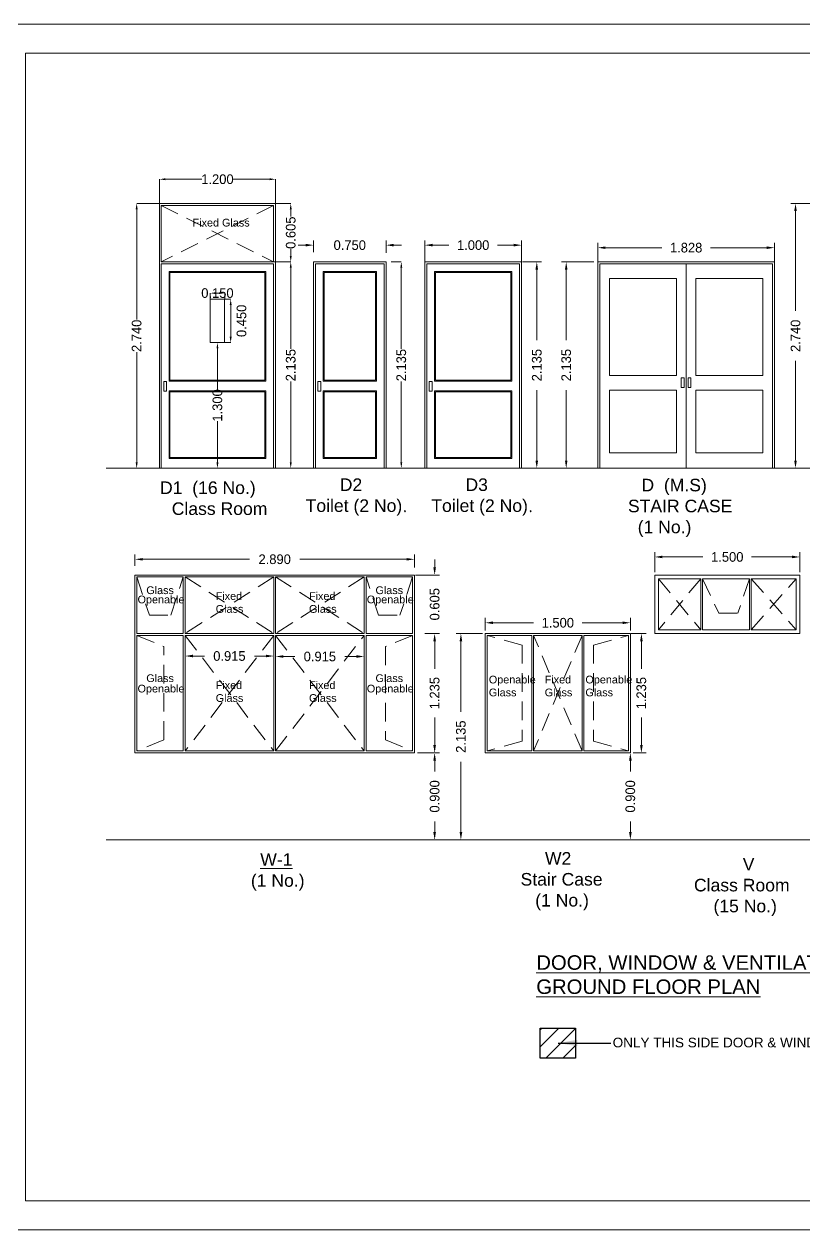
# Model space of a CAD drawing. Header units: millimetres. Extents: x 3614 to 12428, y -844 to 6844.
# Drawn here: x 5327.01 to 5335.07, y -760.22 to -747.74 of the extents above; entities that cross this region are included whole.
import ezdxf

# ---------------------------------------------------------------- set-up
doc = ezdxf.new("R2010")
doc.units = ezdxf.units.MM
doc.header["$LTSCALE"] = 40
doc.header["$MEASUREMENT"] = 0
doc.header["$PDMODE"] = 32
doc.header["$PDSIZE"] = 0.02
doc.linetypes.add('ACAD_ISO02W100', pattern=[15, 12, -3])
doc.linetypes.add('DASHED', pattern=[0.75, 0.5, -0.25])
doc.layers.get('Defpoints').update_dxf_attribs({"linetype": 'CONTINUOUS', "lineweight": 20})
for name, color, linetype, lineweight in [('dim.1', 6, 'CONTINUOUS', 18), ('Door', 54, 'CONTINUOUS', 18), ('FLOOR FINISH', 10, 'CONTINUOUS', 15), ('TEXT', 7, 'CONTINUOUS', 20), ('Text-2', 180, 'CONTINUOUS', 15), ('Ventilator', 6, 'DASHED', 18), ('Wall', 7, 'CONTINUOUS', 30), ('Window', 150, 'CONTINUOUS', 15), ('Window n door', 150, 'CONTINUOUS', 15)]:
    doc.layers.add(name, color=color, linetype=linetype, lineweight=lineweight)
doc.layers.add('Text.', color=7, linetype='CONTINUOUS')
doc.styles.add('L120', font='simplex.shx', dxfattribs={"height": 1})
doc.styles.add('Tabrej', font='GOTHIC.TTF')
doc.dimstyles.new('Tabrej', dxfattribs={"dimtxt": 0.5, "dimasz": 0.45, "dimexe": 0.18, "dimexo": 0.0625, "dimgap": 0.09, "dimtad": 0, "dimdec": 3, "dimzin": 0, "dimdsep": 46, "dimtxsty": 'Tabrej', "dimcen": 0, "dimclrd": 256, "dimclre": 256, "dimclrt": 7, "dimaunit": 1, "dimadec": 3, "dimazin": 0, "dimtfac": 1, "dimtdec": 3, "dimtofl": 0, "dimtmove": 0, "dimatfit": 3, "dimfxl": 0, "dimtolj": 1, "dimtzin": 0, "dimlwd": -1, "dimlwe": -1, "dimarcsym": 0})

# ---------------------------------------------------------------- blocks, each defined once
blk = doc.blocks.new('*D485')
at = {"layer": 'Defpoints', "color": 0, "ltscale": 0.05, "transparency": 16777216}
for p in [(5329.61, -749.346), (5328.41, -749.596), (5329.61, -749.596)]:
    blk.add_point(p, dxfattribs=at)
at = {"layer": 'dim.1', "ltscale": 0.05, "transparency": 16777216}
for p, q in [((5328.41, -749.596), (5328.41, -749.346)), ((5328.47, -749.346), (5328.848, -749.346)), ((5329.55, -749.346), (5329.171, -749.346)), ((5329.61, -749.596), (5329.61, -749.346))]:
    blk.add_line(p, q, dxfattribs=at)
for points in [[(5328.47, -749.336), (5328.47, -749.356), (5328.41, -749.346)], [(5329.55, -749.336), (5329.55, -749.356), (5329.61, -749.346)]]:
    blk.add_solid(points, dxfattribs=at)
at = {"layer": 'dim.1', "color": 7, "ltscale": 0.05, "transparency": 16777216, "insert": (5329.01, -749.346), "char_height": 0.1, "attachment_point": 5, "style": 'Tabrej'}
blk.add_mtext('\\A1;1.200', dxfattribs=at)
blk = doc.blocks.new('*D486')
at = {"layer": 'Defpoints', "color": 0, "ltscale": 0.05, "transparency": 16777216}
for p in [(5329.61, -749.596), (5329.59, -750.201), (5329.768, -750.201)]:
    blk.add_point(p, dxfattribs=at)
at = {"layer": 'dim.1', "ltscale": 0.05, "transparency": 16777216}
for p, q in [((5329.61, -749.596), (5329.768, -749.596)), ((5329.768, -749.656), (5329.768, -749.73)), ((5329.768, -750.141), (5329.768, -750.067)), ((5329.59, -750.201), (5329.768, -750.201))]:
    blk.add_line(p, q, dxfattribs=at)
for points in [[(5329.758, -749.656), (5329.778, -749.656), (5329.768, -749.596)], [(5329.758, -750.141), (5329.778, -750.141), (5329.768, -750.201)]]:
    blk.add_solid(points, dxfattribs=at)
at = {"layer": 'dim.1', "color": 7, "ltscale": 0.05, "transparency": 16777216, "insert": (5329.768, -749.899), "char_height": 0.1, "attachment_point": 5, "rotation": 90, "style": 'Tabrej'}
blk.add_mtext('\\A1;0.605', dxfattribs=at)
blk = doc.blocks.new('*D487')
at = {"layer": 'Defpoints', "color": 0, "ltscale": 0.05, "transparency": 16777216}
for p in [(5329.59, -750.201), (5329.768, -750.201), (5329.61, -752.336)]:
    blk.add_point(p, dxfattribs=at)
at = {"layer": 'dim.1', "ltscale": 0.05, "transparency": 16777216}
for p, q in [((5329.59, -750.201), (5329.768, -750.201)), ((5329.768, -750.261), (5329.768, -751.1)), ((5329.768, -752.276), (5329.768, -751.437)), ((5329.61, -752.336), (5329.768, -752.336))]:
    blk.add_line(p, q, dxfattribs=at)
for points in [[(5329.758, -750.261), (5329.778, -750.261), (5329.768, -750.201)], [(5329.758, -752.276), (5329.778, -752.276), (5329.768, -752.336)]]:
    blk.add_solid(points, dxfattribs=at)
at = {"layer": 'dim.1', "color": 7, "ltscale": 0.05, "transparency": 16777216, "insert": (5329.768, -751.269), "char_height": 0.1, "attachment_point": 5, "rotation": 90, "style": 'Tabrej'}
blk.add_mtext('\\A1;2.135', dxfattribs=at)
blk = doc.blocks.new('*D488')
at = {"layer": 'Defpoints', "color": 0, "ltscale": 0.05, "transparency": 16777216}
for p in [(5328.41, -749.596), (5328.175, -752.336), (5328.41, -752.336)]:
    blk.add_point(p, dxfattribs=at)
at = {"layer": 'dim.1', "ltscale": 0.05, "transparency": 16777216}
for p, q in [((5328.41, -749.596), (5328.175, -749.596)), ((5328.175, -749.656), (5328.175, -750.797)), ((5328.175, -752.276), (5328.175, -751.136)), ((5328.41, -752.336), (5328.175, -752.336))]:
    blk.add_line(p, q, dxfattribs=at)
for points in [[(5328.165, -749.656), (5328.185, -749.656), (5328.175, -749.596)], [(5328.165, -752.276), (5328.185, -752.276), (5328.175, -752.336)]]:
    blk.add_solid(points, dxfattribs=at)
at = {"layer": 'dim.1', "color": 7, "ltscale": 0.05, "transparency": 16777216, "insert": (5328.175, -750.966), "char_height": 0.1, "attachment_point": 5, "rotation": 90, "style": 'Tabrej'}
blk.add_mtext('\\A1;2.740', dxfattribs=at)
blk = doc.blocks.new('*D489')
at = {"layer": 'Defpoints', "color": 0, "ltscale": 0.05, "transparency": 16777216}
for p in [(5328.935, -750.586), (5329.085, -750.524), (5329.085, -750.586)]:
    blk.add_point(p, dxfattribs=at)
at = {"layer": 'dim.1', "ltscale": 0.05, "transparency": 16777216}
for p, q in [((5328.935, -750.586), (5328.935, -750.524)), ((5328.995, -750.524), (5329.025, -750.524)), ((5329.085, -750.586), (5329.085, -750.524))]:
    blk.add_line(p, q, dxfattribs=at)
for points in [[(5328.995, -750.514), (5328.995, -750.534), (5328.935, -750.524)], [(5329.025, -750.514), (5329.025, -750.534), (5329.085, -750.524)]]:
    blk.add_solid(points, dxfattribs=at)
at = {"layer": 'dim.1', "color": 7, "ltscale": 0.05, "transparency": 16777216, "insert": (5329.01, -750.524), "char_height": 0.1, "attachment_point": 5, "style": 'Tabrej'}
blk.add_mtext('\\A1;0.150', dxfattribs=at)
blk = doc.blocks.new('*D490')
at = {"layer": 'Defpoints', "color": 0, "ltscale": 0.05, "transparency": 16777216}
for p in [(5329.085, -750.586), (5329.085, -751.036), (5329.147, -751.036)]:
    blk.add_point(p, dxfattribs=at)
at = {"layer": 'dim.1', "ltscale": 0.05, "transparency": 16777216}
for p, q in [((5329.085, -750.586), (5329.147, -750.586)), ((5329.147, -750.646), (5329.147, -750.976)), ((5329.085, -751.036), (5329.147, -751.036))]:
    blk.add_line(p, q, dxfattribs=at)
for points in [[(5329.137, -750.646), (5329.157, -750.646), (5329.147, -750.586)], [(5329.137, -750.976), (5329.157, -750.976), (5329.147, -751.036)]]:
    blk.add_solid(points, dxfattribs=at)
at = {"layer": 'dim.1', "color": 7, "ltscale": 0.05, "transparency": 16777216, "insert": (5329.259, -750.811), "char_height": 0.1, "attachment_point": 5, "rotation": 90, "style": 'Tabrej'}
blk.add_mtext('\\A1;0.450', dxfattribs=at)
blk = doc.blocks.new('*D491')
at = {"layer": 'Defpoints', "color": 0, "ltscale": 0.05, "transparency": 16777216}
for p in [(5329.01, -751.036), (5329.01, -751.036), (5329.01, -752.336)]:
    blk.add_point(p, dxfattribs=at)
at = {"layer": 'dim.1', "ltscale": 0.05, "transparency": 16777216}
for p, q in [((5329.01, -751.096), (5329.01, -751.525)), ((5329.01, -752.276), (5329.01, -751.848))]:
    blk.add_line(p, q, dxfattribs=at)
for points in [[(5329, -751.096), (5329.02, -751.096), (5329.01, -751.036)], [(5329, -752.276), (5329.02, -752.276), (5329.01, -752.336)]]:
    blk.add_solid(points, dxfattribs=at)
at = {"layer": 'dim.1', "color": 7, "ltscale": 0.05, "transparency": 16777216, "insert": (5329.01, -751.686), "char_height": 0.1, "attachment_point": 5, "rotation": 90, "style": 'Tabrej'}
blk.add_mtext('\\A1;1.300', dxfattribs=at)
blk = doc.blocks.new('*D492')
at = {"layer": 'Defpoints', "color": 0, "ltscale": 0.05, "transparency": 16777216}
for p in [(5330.805, -750.201), (5330.911, -750.201), (5330.832, -752.336)]:
    blk.add_point(p, dxfattribs=at)
at = {"layer": 'dim.1', "ltscale": 0.05, "transparency": 16777216}
for p, q in [((5330.805, -750.201), (5330.911, -750.201)), ((5330.911, -750.261), (5330.911, -751.1)), ((5330.911, -752.276), (5330.911, -751.437)), ((5330.832, -752.336), (5330.911, -752.336))]:
    blk.add_line(p, q, dxfattribs=at)
for points in [[(5330.901, -750.261), (5330.921, -750.261), (5330.911, -750.201)], [(5330.901, -752.276), (5330.921, -752.276), (5330.911, -752.336)]]:
    blk.add_solid(points, dxfattribs=at)
at = {"layer": 'dim.1', "color": 7, "ltscale": 0.05, "transparency": 16777216, "insert": (5330.911, -751.269), "char_height": 0.1, "attachment_point": 5, "rotation": 90, "style": 'Tabrej'}
blk.add_mtext('\\A1;2.135', dxfattribs=at)
blk = doc.blocks.new('*D493')
at = {"layer": 'Defpoints', "color": 0, "ltscale": 0.05, "transparency": 16777216}
for p in [(5332.154, -750.028), (5331.154, -750.278), (5332.154, -750.278)]:
    blk.add_point(p, dxfattribs=at)
at = {"layer": 'dim.1', "ltscale": 0.05, "transparency": 16777216}
for p, q in [((5331.154, -750.248), (5331.154, -749.978)), ((5332.154, -750.248), (5332.154, -749.978)), ((5331.234, -750.028), (5331.402, -750.028)), ((5332.074, -750.028), (5331.905, -750.028))]:
    blk.add_line(p, q, dxfattribs=at)
for points in [[(5331.234, -750.014), (5331.234, -750.041), (5331.154, -750.028)], [(5332.074, -750.014), (5332.074, -750.041), (5332.154, -750.028)]]:
    blk.add_solid(points, dxfattribs=at)
at = {"layer": 'dim.1', "color": 7, "ltscale": 0.05, "transparency": 16777216, "insert": (5331.654, -750.028), "char_height": 0.1, "attachment_point": 5, "style": 'Tabrej'}
blk.add_mtext('\\A1;1.000', dxfattribs=at)
blk = doc.blocks.new('*D494')
at = {"layer": 'Defpoints', "color": 0, "ltscale": 0.05, "transparency": 16777216}
for p in [(5332.134, -750.201), (5332.312, -750.201), (5332.154, -752.336)]:
    blk.add_point(p, dxfattribs=at)
at = {"layer": 'dim.1', "ltscale": 0.05, "transparency": 16777216}
for p, q in [((5332.164, -750.201), (5332.362, -750.201)), ((5332.312, -750.281), (5332.312, -751.01)), ((5332.312, -752.256), (5332.312, -751.527)), ((5332.184, -752.336), (5332.362, -752.336))]:
    blk.add_line(p, q, dxfattribs=at)
for points in [[(5332.298, -750.281), (5332.325, -750.281), (5332.312, -750.201)], [(5332.298, -752.256), (5332.325, -752.256), (5332.312, -752.336)]]:
    blk.add_solid(points, dxfattribs=at)
at = {"layer": 'dim.1', "color": 7, "ltscale": 0.05, "transparency": 16777216, "insert": (5332.312, -751.269), "char_height": 0.1, "attachment_point": 5, "rotation": 90, "style": 'Tabrej'}
blk.add_mtext('\\A1;2.135', dxfattribs=at)
blk = doc.blocks.new('*D495')
at = {"layer": 'Defpoints', "color": 0, "ltscale": 0.05, "transparency": 16777216}
for p in [(5332.942, -750.054), (5332.942, -750.236), (5334.77, -750.236)]:
    blk.add_point(p, dxfattribs=at)
at = {"layer": 'dim.1', "ltscale": 0.05, "transparency": 16777216}
for p, q in [((5332.942, -750.206), (5332.942, -750.004)), ((5334.77, -750.206), (5334.77, -750.004)), ((5333.022, -750.054), (5333.605, -750.054)), ((5334.69, -750.054), (5334.107, -750.054))]:
    blk.add_line(p, q, dxfattribs=at)
for points in [[(5333.022, -750.041), (5333.022, -750.067), (5332.942, -750.054)], [(5334.69, -750.041), (5334.69, -750.067), (5334.77, -750.054)]]:
    blk.add_solid(points, dxfattribs=at)
at = {"layer": 'dim.1', "color": 7, "ltscale": 0.05, "transparency": 16777216, "insert": (5333.856, -750.054), "char_height": 0.1, "attachment_point": 5, "style": 'Tabrej'}
blk.add_mtext('\\A1;1.828', dxfattribs=at)
blk = doc.blocks.new('*D496')
at = {"layer": 'Defpoints', "color": 0, "ltscale": 0.05, "transparency": 16777216}
for p in [(5332.616, -750.201), (5332.932, -750.201), (5332.932, -752.336)]:
    blk.add_point(p, dxfattribs=at)
at = {"layer": 'dim.1', "ltscale": 0.05, "transparency": 16777216}
for p, q in [((5332.902, -750.201), (5332.566, -750.201)), ((5332.616, -750.281), (5332.616, -751.01)), ((5332.616, -752.256), (5332.616, -751.527)), ((5332.902, -752.336), (5332.566, -752.336))]:
    blk.add_line(p, q, dxfattribs=at)
for points in [[(5332.603, -750.281), (5332.629, -750.281), (5332.616, -750.201)], [(5332.603, -752.256), (5332.629, -752.256), (5332.616, -752.336)]]:
    blk.add_solid(points, dxfattribs=at)
at = {"layer": 'dim.1', "color": 7, "ltscale": 0.05, "transparency": 16777216, "insert": (5332.616, -751.269), "char_height": 0.1, "attachment_point": 5, "rotation": 90, "style": 'Tabrej'}
blk.add_mtext('\\A1;2.135', dxfattribs=at)
blk = doc.blocks.new('*D499')
at = {"layer": 'Defpoints', "color": 0, "ltscale": 0.05, "transparency": 16777216}
for p in [(5335.306, -749.596), (5334.987, -752.336), (5335.428, -752.336)]:
    blk.add_point(p, dxfattribs=at)
at = {"layer": 'dim.1', "ltscale": 0.05, "transparency": 16777216}
for p, q in [((5335.276, -749.596), (5334.937, -749.596)), ((5334.987, -749.676), (5334.987, -750.707)), ((5334.987, -752.256), (5334.987, -751.226)), ((5335.398, -752.336), (5334.937, -752.336))]:
    blk.add_line(p, q, dxfattribs=at)
for points in [[(5334.973, -749.676), (5335, -749.676), (5334.987, -749.596)], [(5334.973, -752.256), (5335, -752.256), (5334.987, -752.336)]]:
    blk.add_solid(points, dxfattribs=at)
at = {"layer": 'dim.1', "color": 7, "ltscale": 0.05, "transparency": 16777216, "insert": (5334.987, -750.966), "char_height": 0.1, "attachment_point": 5, "rotation": 90, "style": 'Tabrej'}
blk.add_mtext('\\A1;2.740', dxfattribs=at)
blk = doc.blocks.new('*D517')
at = {"layer": 'Defpoints', "color": 0, "ltscale": 0.05, "transparency": 16777216}
for p in [(5330.003, -750.028), (5330.003, -750.13), (5330.753, -750.137)]:
    blk.add_point(p, dxfattribs=at)
at = {"layer": 'dim.1', "ltscale": 0.05, "transparency": 16777216}
for p, q in [((5330.003, -750.1), (5330.003, -749.978)), ((5330.753, -750.107), (5330.753, -749.978)), ((5329.923, -750.028), (5329.843, -750.028)), ((5330.833, -750.028), (5330.913, -750.028))]:
    blk.add_line(p, q, dxfattribs=at)
for points in [[(5329.923, -750.014), (5329.923, -750.041), (5330.003, -750.028)], [(5330.833, -750.014), (5330.833, -750.041), (5330.753, -750.028)]]:
    blk.add_solid(points, dxfattribs=at)
at = {"layer": 'dim.1', "color": 7, "ltscale": 0.05, "transparency": 16777216, "insert": (5330.378, -750.028), "char_height": 0.1, "attachment_point": 5, "style": 'Tabrej'}
blk.add_mtext('\\A1;0.750', dxfattribs=at)
blk = doc.blocks.new('*D518')
at = {"layer": 'Defpoints', "color": 0, "ltscale": 0.05, "transparency": 16777216}
for p in [(5333.279, -755.281), (5333.279, -756.181), (5333.279, -756.181)]:
    blk.add_point(p, dxfattribs=at)
at = {"layer": 'dim.1', "ltscale": 0.05, "transparency": 16777216}
for p, q in [((5333.249, -755.281), (5333.229, -755.281)), ((5333.279, -755.361), (5333.279, -755.472)), ((5333.279, -756.101), (5333.279, -755.99)), ((5333.249, -756.181), (5333.229, -756.181))]:
    blk.add_line(p, q, dxfattribs=at)
for points in [[(5333.266, -755.361), (5333.293, -755.361), (5333.279, -755.281)], [(5333.266, -756.101), (5333.293, -756.101), (5333.279, -756.181)]]:
    blk.add_solid(points, dxfattribs=at)
at = {"layer": 'dim.1', "color": 7, "ltscale": 0.05, "transparency": 16777216, "insert": (5333.279, -755.731), "char_height": 0.1, "attachment_point": 5, "rotation": 90, "style": 'Tabrej'}
blk.add_mtext('\\A1;0.900', dxfattribs=at)
blk = doc.blocks.new('*D519')
at = {"layer": 'Defpoints', "color": 0, "ltscale": 0.05, "transparency": 16777216}
for p in [(5333.259, -754.046), (5333.393, -754.046), (5333.279, -755.281)]:
    blk.add_point(p, dxfattribs=at)
at = {"layer": 'dim.1', "ltscale": 0.05, "transparency": 16777216}
for p, q in [((5333.289, -754.046), (5333.443, -754.046)), ((5333.393, -754.126), (5333.393, -754.413)), ((5333.393, -755.201), (5333.393, -754.914)), ((5333.309, -755.281), (5333.443, -755.281))]:
    blk.add_line(p, q, dxfattribs=at)
for points in [[(5333.38, -754.126), (5333.407, -754.126), (5333.393, -754.046)], [(5333.38, -755.201), (5333.407, -755.201), (5333.393, -755.281)]]:
    blk.add_solid(points, dxfattribs=at)
at = {"layer": 'dim.1', "color": 7, "ltscale": 0.05, "transparency": 16777216, "insert": (5333.393, -754.663), "char_height": 0.1, "attachment_point": 5, "rotation": 90, "style": 'Tabrej'}
blk.add_mtext('\\A1;1.235', dxfattribs=at)
blk = doc.blocks.new('*D520')
at = {"layer": 'Defpoints', "color": 0, "ltscale": 0.05, "transparency": 16777216}
for p in [(5331.779, -754.046), (5331.527, -756.181), (5331.779, -756.181)]:
    blk.add_point(p, dxfattribs=at)
at = {"layer": 'dim.1', "ltscale": 0.05, "transparency": 16777216}
for p, q in [((5331.749, -754.046), (5331.477, -754.046)), ((5331.527, -754.126), (5331.527, -754.855)), ((5331.527, -756.101), (5331.527, -755.372)), ((5331.749, -756.181), (5331.477, -756.181))]:
    blk.add_line(p, q, dxfattribs=at)
for points in [[(5331.514, -754.126), (5331.541, -754.126), (5331.527, -754.046)], [(5331.514, -756.101), (5331.541, -756.101), (5331.527, -756.181)]]:
    blk.add_solid(points, dxfattribs=at)
at = {"layer": 'dim.1', "color": 7, "ltscale": 0.05, "transparency": 16777216, "insert": (5331.527, -755.113), "char_height": 0.1, "attachment_point": 5, "rotation": 90, "style": 'Tabrej'}
blk.add_mtext('\\A1;2.135', dxfattribs=at)
blk = doc.blocks.new('*D521')
at = {"layer": 'Defpoints', "color": 0, "ltscale": 0.05, "transparency": 16777216}
for p in [(5333.279, -753.935), (5331.779, -754.046), (5333.279, -754.046)]:
    blk.add_point(p, dxfattribs=at)
at = {"layer": 'dim.1', "ltscale": 0.05, "transparency": 16777216}
for p, q in [((5331.779, -754.016), (5331.779, -753.885)), ((5331.859, -753.935), (5332.278, -753.935)), ((5333.199, -753.935), (5332.781, -753.935)), ((5333.279, -754.016), (5333.279, -753.885))]:
    blk.add_line(p, q, dxfattribs=at)
for points in [[(5331.859, -753.921), (5331.859, -753.948), (5331.779, -753.935)], [(5333.199, -753.921), (5333.199, -753.948), (5333.279, -753.935)]]:
    blk.add_solid(points, dxfattribs=at)
at = {"layer": 'dim.1', "color": 7, "ltscale": 0.05, "transparency": 16777216, "insert": (5332.529, -753.935), "char_height": 0.1, "attachment_point": 5, "style": 'Tabrej'}
blk.add_mtext('\\A1;1.500', dxfattribs=at)
blk = doc.blocks.new('*D523')
at = {"layer": 'Defpoints', "color": 0, "ltscale": 0.05, "transparency": 16777216}
for p in [(5335.031, -753.254), (5333.531, -753.441), (5335.031, -753.441)]:
    blk.add_point(p, dxfattribs=at)
at = {"layer": 'dim.1', "ltscale": 0.05, "transparency": 16777216}
for p, q in [((5333.531, -753.411), (5333.531, -753.204)), ((5333.611, -753.254), (5334.03, -753.254)), ((5334.951, -753.254), (5334.533, -753.254)), ((5335.031, -753.411), (5335.031, -753.204))]:
    blk.add_line(p, q, dxfattribs=at)
for points in [[(5333.611, -753.24), (5333.611, -753.267), (5333.531, -753.254)], [(5334.951, -753.24), (5334.951, -753.267), (5335.031, -753.254)]]:
    blk.add_solid(points, dxfattribs=at)
at = {"layer": 'dim.1', "color": 7, "ltscale": 0.05, "transparency": 16777216, "insert": (5334.281, -753.254), "char_height": 0.1, "attachment_point": 5, "style": 'Tabrej'}
blk.add_mtext('\\A1;1.500', dxfattribs=at)
blk = doc.blocks.new('*D524')
at = {"layer": 'Defpoints', "color": 0, "ltscale": 0.05, "transparency": 16777216}
for p in [(5335.124, -754.046), (5335.001, -756.181), (5335.297, -756.181)]:
    blk.add_point(p, dxfattribs=at)
at = {"layer": 'dim.1', "ltscale": 0.05, "transparency": 16777216}
for p, q in [((5335.154, -754.046), (5335.347, -754.046)), ((5335.297, -754.126), (5335.297, -754.855)), ((5335.297, -756.101), (5335.297, -755.372)), ((5335.031, -756.181), (5335.347, -756.181))]:
    blk.add_line(p, q, dxfattribs=at)
for points in [[(5335.284, -754.126), (5335.31, -754.126), (5335.297, -754.046)], [(5335.284, -756.101), (5335.31, -756.101), (5335.297, -756.181)]]:
    blk.add_solid(points, dxfattribs=at)
at = {"layer": 'dim.1', "color": 7, "ltscale": 0.05, "transparency": 16777216, "insert": (5335.297, -755.113), "char_height": 0.1, "attachment_point": 5, "rotation": 90, "style": 'Tabrej'}
blk.add_mtext('\\A1;2.135', dxfattribs=at)
blk = doc.blocks.new('*D536')
at = {"layer": 'Defpoints', "color": 0, "ltscale": 0.05, "transparency": 16777216}
for p in [(5331.047, -755.281), (5331.047, -756.181), (5331.256, -756.181)]:
    blk.add_point(p, dxfattribs=at)
at = {"layer": 'dim.1', "ltscale": 0.05, "transparency": 16777216}
for p, q in [((5331.077, -755.281), (5331.306, -755.281)), ((5331.256, -755.361), (5331.256, -755.472)), ((5331.256, -756.101), (5331.256, -755.99)), ((5331.077, -756.181), (5331.306, -756.181))]:
    blk.add_line(p, q, dxfattribs=at)
for points in [[(5331.242, -755.361), (5331.269, -755.361), (5331.256, -755.281)], [(5331.242, -756.101), (5331.269, -756.101), (5331.256, -756.181)]]:
    blk.add_solid(points, dxfattribs=at)
at = {"layer": 'dim.1', "color": 7, "ltscale": 0.05, "transparency": 16777216, "insert": (5331.256, -755.731), "char_height": 0.1, "attachment_point": 5, "rotation": 90, "style": 'Tabrej'}
blk.add_mtext('\\A1;0.900', dxfattribs=at)
blk = doc.blocks.new('*D537')
at = {"layer": 'Defpoints', "color": 0, "ltscale": 0.05, "transparency": 16777216}
for p in [(5328.677, -754.066), (5329.592, -754.066), (5328.677, -754.279)]:
    blk.add_point(p, dxfattribs=at)
at = {"layer": 'dim.1', "ltscale": 0.05, "transparency": 16777216}
for p, q in [((5328.677, -754.096), (5328.677, -754.329)), ((5329.592, -754.096), (5329.592, -754.329)), ((5328.757, -754.279), (5328.876, -754.279)), ((5329.512, -754.279), (5329.393, -754.279))]:
    blk.add_line(p, q, dxfattribs=at)
for points in [[(5328.757, -754.265), (5328.757, -754.292), (5328.677, -754.279)], [(5329.512, -754.265), (5329.512, -754.292), (5329.592, -754.279)]]:
    blk.add_solid(points, dxfattribs=at)
at = {"layer": 'dim.1', "color": 7, "ltscale": 0.05, "transparency": 16777216, "insert": (5329.134, -754.279), "char_height": 0.1, "attachment_point": 5, "style": 'Tabrej'}
blk.add_mtext('\\A1;0.915', dxfattribs=at)
blk = doc.blocks.new('*D538')
at = {"layer": 'Defpoints', "color": 0, "ltscale": 0.05, "transparency": 16777216}
for p in [(5329.612, -754.066), (5330.527, -754.066), (5329.612, -754.284)]:
    blk.add_point(p, dxfattribs=at)
at = {"layer": 'dim.1', "ltscale": 0.05, "transparency": 16777216}
for p, q in [((5329.612, -754.096), (5329.612, -754.334)), ((5330.527, -754.096), (5330.527, -754.334)), ((5329.692, -754.284), (5329.811, -754.284)), ((5330.447, -754.284), (5330.328, -754.284))]:
    blk.add_line(p, q, dxfattribs=at)
for points in [[(5329.692, -754.27), (5329.692, -754.297), (5329.612, -754.284)], [(5330.447, -754.27), (5330.447, -754.297), (5330.527, -754.284)]]:
    blk.add_solid(points, dxfattribs=at)
at = {"layer": 'dim.1', "color": 7, "ltscale": 0.05, "transparency": 16777216, "insert": (5330.069, -754.284), "char_height": 0.1, "attachment_point": 5, "style": 'Tabrej'}
blk.add_mtext('\\A1;0.915', dxfattribs=at)
blk = doc.blocks.new('*D539')
at = {"layer": 'Defpoints', "color": 0, "ltscale": 0.05, "transparency": 16777216}
for p in [(5328.157, -753.375), (5331.047, -753.278), (5331.047, -753.393)]:
    blk.add_point(p, dxfattribs=at)
at = {"layer": 'dim.1', "ltscale": 0.05, "transparency": 16777216}
for p, q in [((5328.157, -753.345), (5328.157, -753.228)), ((5331.047, -753.363), (5331.047, -753.228)), ((5328.237, -753.278), (5329.342, -753.278)), ((5330.967, -753.278), (5329.861, -753.278))]:
    blk.add_line(p, q, dxfattribs=at)
for points in [[(5328.237, -753.265), (5328.237, -753.291), (5328.157, -753.278)], [(5330.967, -753.265), (5330.967, -753.291), (5331.047, -753.278)]]:
    blk.add_solid(points, dxfattribs=at)
at = {"layer": 'dim.1', "color": 7, "ltscale": 0.05, "transparency": 16777216, "insert": (5329.602, -753.278), "char_height": 0.1, "attachment_point": 5, "style": 'Tabrej'}
blk.add_mtext('\\A1;2.890 ', dxfattribs=at)
blk = doc.blocks.new('*D540')
at = {"layer": 'Defpoints', "color": 0, "ltscale": 0.05, "transparency": 16777216}
for p in [(5331.125, -754.046), (5331.256, -754.046), (5331.047, -755.281)]:
    blk.add_point(p, dxfattribs=at)
at = {"layer": 'dim.1', "ltscale": 0.05, "transparency": 16777216}
for p, q in [((5331.155, -754.046), (5331.306, -754.046)), ((5331.256, -754.126), (5331.256, -754.413)), ((5331.256, -755.201), (5331.256, -754.914)), ((5331.077, -755.281), (5331.306, -755.281))]:
    blk.add_line(p, q, dxfattribs=at)
for points in [[(5331.242, -754.126), (5331.269, -754.126), (5331.256, -754.046)], [(5331.242, -755.201), (5331.269, -755.201), (5331.256, -755.281)]]:
    blk.add_solid(points, dxfattribs=at)
at = {"layer": 'dim.1', "color": 7, "ltscale": 0.05, "transparency": 16777216, "insert": (5331.256, -754.663), "char_height": 0.1, "attachment_point": 5, "rotation": 90, "style": 'Tabrej'}
blk.add_mtext('\\A1;1.235', dxfattribs=at)
blk = doc.blocks.new('*D541')
at = {"layer": 'Defpoints', "color": 0, "ltscale": 0.05, "transparency": 16777216}
for p in [(5331.027, -753.441), (5331.256, -753.441), (5331.125, -754.046)]:
    blk.add_point(p, dxfattribs=at)
at = {"layer": 'dim.1', "ltscale": 0.05, "transparency": 16777216}
for p, q in [((5331.256, -753.361), (5331.256, -753.281)), ((5331.057, -753.441), (5331.306, -753.441)), ((5331.155, -754.046), (5331.306, -754.046)), ((5331.256, -754.126), (5331.256, -754.206))]:
    blk.add_line(p, q, dxfattribs=at)
for points in [[(5331.242, -753.361), (5331.269, -753.361), (5331.256, -753.441)], [(5331.242, -754.126), (5331.269, -754.126), (5331.256, -754.046)]]:
    blk.add_solid(points, dxfattribs=at)
at = {"layer": 'dim.1', "color": 7, "ltscale": 0.05, "transparency": 16777216, "insert": (5331.256, -753.743), "char_height": 0.1, "attachment_point": 5, "rotation": 90, "style": 'Tabrej'}
blk.add_mtext('\\A1;0.605', dxfattribs=at)

msp = doc.modelspace()

# ---------------------------------------------------------------- hatches: boundary and pattern name
at = {"layer": 'Wall', "ltscale": 0.05}
h = msp.add_hatch(dxfattribs=at)
h.set_pattern_fill('ANSI31', color=256, style=0)
h.set_pattern_definition([(45, (-133.64461, 21.38544), (-0.0883883476, 0.0883883476), [])])
h.paths.add_polyline_path([(5332.3467, -758.44), (5332.7131, -758.44), (5332.7131, -758.128), (5332.3467, -758.128)])

# ---------------------------------------------------------------- linework, layer by layer
at = {"layer": 'Defpoints', "ltscale": 0.05}
for points in [[(5342.7218, -760.2161), (5326.7257, -760.2161), (5326.7257, -747.7408), (5342.7218, -747.7408)], [(5342.4218, -759.9161), (5327.0257, -759.9161), (5327.0257, -748.0408), (5342.4218, -748.0408)]]:
    msp.add_lwpolyline(points, close=True, dxfattribs=at)
at = {"layer": 'Door', "ltscale": 0.05}
for p, q in [((5330.0034, -752.3363), (5330.0034, -750.2013)), ((5330.7534, -750.2013), (5330.0034, -750.2013)), ((5330.7534, -750.2013), (5330.7534, -752.3363)), ((5331.1536, -752.3363), (5331.1536, -750.2013)), ((5332.1536, -750.2013), (5331.1536, -750.2013)), ((5332.1536, -750.2013), (5332.1536, -752.3363))]:
    msp.add_line(p, q, dxfattribs=at)
for points in [[(5328.4096, -749.5963), (5329.6096, -749.5963), (5329.6096, -752.3363), (5328.4096, -752.3363)], [(5328.5096, -750.3013), (5329.5096, -750.3013), (5329.5096, -751.4363), (5328.5096, -751.4363)], [(5328.5196, -750.3113), (5329.4996, -750.3113), (5329.4996, -751.4263), (5328.5196, -751.4263)], [(5330.1034, -750.3013), (5330.6534, -750.3013), (5330.6534, -751.4363), (5330.1034, -751.4363)], [(5330.1134, -750.3113), (5330.6434, -750.3113), (5330.6434, -751.4263), (5330.1134, -751.4263)], [(5331.2536, -750.3013), (5332.0536, -750.3013), (5332.0536, -751.4363), (5331.2536, -751.4363)], [(5331.2636, -750.3113), (5332.0436, -750.3113), (5332.0436, -751.4263), (5331.2636, -751.4263)], [(5328.9346, -751.0363), (5329.0846, -751.0363), (5329.0846, -750.5863), (5328.9346, -750.5863)], [(5328.4547, -751.4384), (5328.4847, -751.4384), (5328.4847, -751.5384), (5328.4547, -751.5384)], [(5330.0484, -751.4384), (5330.0784, -751.4384), (5330.0784, -751.5384), (5330.0484, -751.5384)], [(5331.1986, -751.4384), (5331.2286, -751.4384), (5331.2286, -751.5384), (5331.1986, -751.5384)], [(5328.5096, -751.5363), (5329.5096, -751.5363), (5329.5096, -752.2363), (5328.5096, -752.2363)], [(5328.5196, -751.5463), (5329.4996, -751.5463), (5329.4996, -752.2263), (5328.5196, -752.2263)], [(5330.1034, -751.5363), (5330.6534, -751.5363), (5330.6534, -752.2363), (5330.1034, -752.2363)], [(5330.1134, -751.5463), (5330.6434, -751.5463), (5330.6434, -752.2263), (5330.1134, -752.2263)], [(5331.2536, -751.5363), (5332.0536, -751.5363), (5332.0536, -752.2363), (5331.2536, -752.2363)], [(5331.2636, -751.5463), (5332.0436, -751.5463), (5332.0436, -752.2263), (5331.2636, -752.2263)]]:
    msp.add_lwpolyline(points, close=True, dxfattribs=at)
for points in [[(5329.5896, -750.2013), (5328.4296, -750.2013), (5328.4296, -749.6163), (5329.5896, -749.6163), (5329.5896, -750.2013)], [(5328.4296, -752.3363), (5328.4296, -750.2213), (5329.5896, -750.2213), (5329.5896, -752.3363)], [(5330.0234, -752.3363), (5330.0234, -750.2213), (5330.7334, -750.2213), (5330.7334, -752.3363)], [(5331.1736, -752.3363), (5331.1736, -750.2213), (5332.1336, -750.2213), (5332.1336, -752.3363)]]:
    msp.add_lwpolyline(points, dxfattribs=at)
at = {"layer": 'FLOOR FINISH', "ltscale": 0.05}
for p, q in [((5327.8583, -752.3363), (5341.9748, -752.3363)), ((5327.8583, -756.1807), (5341.9748, -756.1807))]:
    msp.add_line(p, q, dxfattribs=at)
at = {"layer": 'Ventilator', "linetype": 'Continuous'}
for p, q in [((5334.0067, -753.4787), (5333.5692, -753.4787)), ((5333.5692, -753.4787), (5333.5692, -754.0077)), ((5334.0067, -753.4787), (5334.0067, -754.0077)), ((5334.5092, -753.4787), (5334.0267, -753.4787)), ((5334.0267, -753.4787), (5334.0267, -754.0077)), ((5334.5092, -754.0077), (5334.5092, -753.4787)), ((5334.9932, -753.4787), (5334.5292, -753.4787)), ((5334.5292, -754.0077), (5334.5292, -753.4787)), ((5334.9932, -754.0077), (5334.9932, -753.4787)), ((5333.5692, -754.0077), (5334.0067, -754.0077)), ((5334.0267, -754.0077), (5334.5092, -754.0077)), ((5334.5292, -754.0077), (5334.9932, -754.0077))]:
    msp.add_line(p, q, dxfattribs=at)
msp.add_lwpolyline([(5334.5332, -754.0457), (5335.0312, -754.0457), (5335.0312, -753.4407), (5333.5312, -753.4407), (5333.5312, -754.0457)], close=True, dxfattribs=at)
at = {"layer": 'Wall', "ltscale": 0.05}
msp.add_lwpolyline([(5332.3467, -758.128), (5332.7131, -758.128), (5332.7131, -758.44), (5332.3467, -758.44)], close=True, dxfattribs=at)
at = {"layer": 'Window', "ltscale": 0.05}
for p, q in [((5331.7993, -754.0657), (5332.2593, -754.0657)), ((5332.2593, -754.0657), (5332.2593, -755.2607)), ((5332.2793, -754.0657), (5332.2793, -755.2607)), ((5332.2793, -754.0657), (5332.7793, -754.0657)), ((5332.7793, -754.0657), (5332.7793, -755.2607)), ((5332.7993, -754.0657), (5332.7993, -755.2607)), ((5332.7993, -754.0657), (5333.2593, -754.0657))]:
    msp.add_line(p, q, dxfattribs=at)
for points in [[(5332.2593, -754.0457), (5333.2793, -754.0457), (5333.2793, -755.2807), (5331.7793, -755.2807), (5331.7793, -754.0457), (5332.2593, -754.0457)], [(5332.2593, -755.2607), (5331.7993, -755.2607), (5331.7993, -754.0657)], [(5333.2593, -754.0657), (5333.2593, -755.2607), (5332.7993, -755.2607)], [(5332.7793, -755.2607), (5332.2793, -755.2607)]]:
    msp.add_lwpolyline(points, dxfattribs=at)
at = {"layer": 'Window n door', "linetype": 'ACAD_ISO02W100', "ltscale": 0.0004}
for p, q in [((5329.5896, -749.6163), (5328.4296, -750.2013)), ((5328.4296, -749.6163), (5329.5896, -750.2013)), ((5328.1767, -753.4607), (5328.3069, -753.8577)), ((5328.5265, -753.8577), (5328.6567, -753.4607)), ((5328.6767, -753.4607), (5329.5917, -754.0457)), ((5329.5917, -753.4607), (5328.6767, -754.0457)), ((5329.6117, -753.4607), (5330.5267, -754.0457)), ((5330.5267, -753.4607), (5329.6117, -754.0457)), ((5330.6769, -753.8577), (5330.5467, -753.4607)), ((5331.0267, -753.4607), (5330.8965, -753.8577)), ((5334.0067, -753.4787), (5333.5692, -754.0077)), ((5333.5692, -753.4787), (5334.0067, -754.0077)), ((5334.0267, -753.4787), (5334.1922, -753.8367)), ((5334.5092, -753.4787), (5334.3917, -753.8367)), ((5334.5292, -753.4787), (5334.9932, -754.0077)), ((5334.5292, -754.0077), (5334.9932, -753.4787)), ((5328.3069, -753.8577), (5328.5265, -753.8577)), ((5330.6769, -753.8577), (5330.8965, -753.8577)), ((5334.1922, -753.8367), (5334.3917, -753.8367)), ((5328.1767, -754.0657), (5328.4567, -754.1803)), ((5328.6767, -754.0657), (5329.5917, -755.2607)), ((5329.5917, -754.0657), (5328.6767, -755.2607)), ((5329.6117, -754.0657), (5330.5267, -755.2607)), ((5329.6117, -755.2607), (5330.5267, -754.0657)), ((5331.0267, -754.0657), (5330.7467, -754.1803)), ((5332.1593, -754.1657), (5331.7993, -754.0657)), ((5332.7793, -754.0657), (5332.2793, -755.2607)), ((5332.7793, -755.2607), (5332.2793, -754.0657)), ((5332.8993, -754.1657), (5333.2593, -754.0657)), ((5328.4567, -755.1461), (5328.4567, -754.1803)), ((5330.7467, -754.1803), (5330.7467, -755.1461)), ((5332.1593, -754.1657), (5332.1593, -755.1607)), ((5332.8993, -754.1657), (5332.8993, -755.1607)), ((5328.4567, -755.1461), (5328.1767, -755.2607)), ((5330.7467, -755.1461), (5331.0267, -755.2607)), ((5332.1593, -755.1607), (5331.7993, -755.2607)), ((5332.8993, -755.1607), (5333.2593, -755.2607))]:
    msp.add_line(p, q, dxfattribs=at)
at = {"layer": 'Window n door', "ltscale": 0.05}
for p, q in [((5332.9419, -750.2013), (5334.7699, -750.2013)), ((5332.9419, -750.2013), (5332.9419, -751.5266)), ((5332.9619, -750.2213), (5334.7499, -750.2213)), ((5332.9619, -750.2213), (5332.9619, -752.3363)), ((5333.8559, -750.2213), (5333.8559, -752.3363)), ((5334.7499, -750.2213), (5334.7499, -752.3363)), ((5334.7699, -750.2013), (5334.7699, -751.5266)), ((5333.9559, -750.3713), (5333.9559, -751.3766)), ((5333.8059, -751.4016), (5333.8059, -751.5016)), ((5333.8359, -751.4016), (5333.8359, -751.5016)), ((5333.8759, -751.4016), (5333.8759, -751.5016)), ((5333.9059, -751.4016), (5333.9059, -751.5016)), ((5333.7559, -751.5266), (5333.7559, -752.1766)), ((5333.9559, -751.5266), (5333.9559, -752.1766)), ((5328.1767, -753.4607), (5328.6567, -753.4607)), ((5328.1767, -754.0457), (5328.1767, -753.4607)), ((5328.6567, -754.0457), (5328.6567, -753.4607)), ((5328.6767, -753.4607), (5329.5917, -753.4607)), ((5328.6767, -754.0457), (5328.6767, -753.4607)), ((5329.5917, -753.4607), (5329.5917, -754.0457)), ((5329.6117, -753.4607), (5330.5267, -753.4607)), ((5329.6117, -753.4607), (5329.6117, -754.0457)), ((5330.5267, -753.4607), (5330.5267, -754.0457)), ((5330.5467, -753.4607), (5331.0267, -753.4607)), ((5330.5467, -753.4607), (5330.5467, -754.0457)), ((5331.0267, -753.4607), (5331.0267, -754.0457)), ((5328.1767, -754.0457), (5328.6567, -754.0457)), ((5328.1767, -754.0657), (5328.6567, -754.0657)), ((5328.1767, -755.2607), (5328.1767, -754.0657)), ((5328.6567, -755.2607), (5328.6567, -754.0657)), ((5328.6767, -754.0457), (5329.5917, -754.0457)), ((5328.6767, -754.0657), (5329.5917, -754.0657)), ((5328.6767, -755.2607), (5328.6767, -754.0657)), ((5329.5917, -754.0657), (5329.5917, -755.2607)), ((5329.6117, -754.0457), (5330.5267, -754.0457)), ((5329.6117, -754.0657), (5329.6117, -755.2607)), ((5329.6117, -754.0657), (5330.5267, -754.0657)), ((5330.5267, -754.0657), (5330.5267, -755.2607)), ((5330.5467, -754.0457), (5331.0267, -754.0457)), ((5330.5467, -754.0657), (5331.0267, -754.0657)), ((5330.5467, -754.0657), (5330.5467, -755.2607)), ((5331.0267, -754.0657), (5331.0267, -755.2607)), ((5328.6567, -755.2607), (5328.1767, -755.2607)), ((5329.5917, -755.2607), (5328.6767, -755.2607)), ((5330.5267, -755.2607), (5329.6117, -755.2607)), ((5331.0267, -755.2607), (5330.5467, -755.2607))]:
    msp.add_line(p, q, dxfattribs=at)
for points in [[(5333.7559, -750.3713), (5333.0619, -750.3713), (5333.0619, -751.3766), (5333.7559, -751.3766), (5333.7559, -750.3713)], [(5333.9559, -751.3766), (5334.6499, -751.3766), (5334.6499, -750.3713), (5333.9559, -750.3713)], [(5333.8059, -751.4016), (5333.8359, -751.4016)], [(5333.8059, -751.5016), (5333.8359, -751.5016)], [(5333.8759, -751.4016), (5333.9059, -751.4016)], [(5333.8759, -751.5016), (5333.9059, -751.5016)], [(5332.9419, -751.5266), (5332.9419, -752.3363), (5334.7699, -752.3363), (5334.7699, -751.5266)], [(5333.7559, -751.5266), (5333.0619, -751.5266), (5333.0619, -752.1766), (5333.7559, -752.1766)], [(5333.9559, -752.1766), (5334.6499, -752.1766), (5334.6499, -751.5266), (5333.9559, -751.5266)]]:
    msp.add_lwpolyline(points, dxfattribs=at)
msp.add_lwpolyline([(5328.1567, -753.4407), (5331.0467, -753.4407), (5331.0467, -755.2807), (5328.1567, -755.2807)], close=True, dxfattribs=at)

# ---------------------------------------------------------------- texts
at = {"layer": 'TEXT', "char_height": 0.08, "width": 6.84177, "attachment_point": 1, "rotation": 0, "style": 'L120'}
for s, insert in [('{\\fArial|b0|i0|c0|p34;\\PGlass}', (5328.2742, -753.4247)), ('{\\fArial|b0|i0|c0|p34;Fixed \\PGlass}', (5328.9921, -753.6181)), ('{\\fArial|b0|i0|c0|p34;Fixed \\PGlass}', (5329.9567, -753.6181)), ('{\\fArial|b0|i0|c0|p34;\\PGlass}', (5330.6442, -753.4247)), ('{\\fArial|b0|i0|c0|p34;Openable}', (5328.1844, -753.6536)), ('{\\fArial|b0|i0|c0|p34;Openable}', (5330.5544, -753.6536)), ('{\\fArial|b0|i0|c0|p34;\\PGlass}', (5328.2742, -754.3347)), ('{\\fArial|b0|i0|c0|p34;\\PGlass}', (5330.6442, -754.3347)), ('{\\fArial|b0|i0|c0|p34;Openable}', (5328.1844, -754.5756)), ('{\\fArial|b0|i0|c0|p34;Fixed \\PGlass}', (5328.9921, -754.5401)), ('{\\fArial|b0|i0|c0|p34;Fixed \\PGlass}', (5329.9567, -754.5401)), ('{\\fArial|b0|i0|c0|p34;Openable}', (5330.5544, -754.5756))]:
    msp.add_mtext(s, dxfattribs=dict(at, insert=insert))
at = {"layer": 'TEXT', "insert": (5332.3066, -757.375), "char_height": 0.15, "width": 27.647077, "attachment_point": 1, "style": 'Tabrej'}
msp.add_mtext('{\\fArial|b0|i0|c0|p34;\\LDOOR, WINDOW & VENTILATOR DETAIL\\PGROUND FLOOR PLAN}', dxfattribs=at)
at = {"layer": 'Text-2', "ltscale": 0.05, "char_height": 0.13, "attachment_point": 1, "rotation": 0, "style": 'L120'}
for s, insert, width in [('      {\\fArial|b0|i0|c0|p34;     D1  (16 No.)\\P                  Class Room}', (5327.6294, -752.4724), 2.494817), ('{\\fArial|b0|i0|c0|p34;          D2 \\P   Toilet (2 No)}.', (5329.7704, -752.4411), 1.940044), ('{\\fArial|b0|i0|c0|p34;          D3 \\P   Toilet (2 No)}.', (5331.0697, -752.4411), 1.940044), (' {\\fArial|b0|i0|c0|p34;  D  (M.S)  \\P STAIR CASE    \\P   (1 No.)}', (5333.2038, -752.4449), 2.390044), ('{\\fTimes New Roman|b0|i0|c0|p18;   \\fArial|b0|i0|c0|p34;\\LW-1} \\P{\\fArial|b0|i0|c0|p34; (1 No.)}\\P   ', (5329.3054, -756.3194), 0.935895), ('{\\fArial|b0|i0|c0|p34;     W2\\PStair Case\\P   (1 No.)}', (5332.1441, -756.307), 1.065459), ('{\\fArial|b0|i0|c0|p34;           V}        \\P{\\fArial|b0|i0|c0|p34; Class Room\\P     (15 No.)\\P            }', (5333.8862, -756.3672), 2.662211), ('{\\fArial|b0|i0|c0|p34;\\H0.76923x;ONLY THIS SIDE DOOR & WINDOW\\P\\H1.3x;            }', (5333.0965, -758.2277), 2.662211)]:
    msp.add_mtext(s, dxfattribs=dict(at, insert=insert, width=width))
at = {"layer": 'Text.', "ltscale": 0.05, "char_height": 0.08, "attachment_point": 1, "style": 'L120'}
for s, insert, width in [('{\\fArial|b0|i0|c0|p34;Fixed Glass}', (5328.7531, -749.7549), 0.599326), ('{\\fArial|b0|i0|c0|p34;Openable \\PGlass}', (5331.816, -754.4823), 0.449601), ('{\\fArial|b0|i0|c0|p34;Fixed \\PGlass}', (5332.3936, -754.4823), 0.304154), ('{\\fArial|b0|i0|c0|p34;Openable \\PGlass}', (5332.8145, -754.4823), 0.449601)]:
    msp.add_mtext(s, dxfattribs=dict(at, insert=insert, width=width))

# ---------------------------------------------------------------- dimensions: what is measured, and where the dimension line sits
at = {"layer": 'dim.1', "ltscale": 0.05}
for base, p1, p2, override, picture, middle in [((5329.6096, -749.3465), (5328.4096, -749.5963), (5329.6096, -749.5963), {"dimtxt": 0.1, "dimasz": 0.06, "dimexe": 0, "dimexo": 0, "dimgap": 0, "dimpost": '\\X', "dimsah": 1, "dimdle": 0.2, "dimtmove": 2}, '*D485', (5329.0096, -749.3465)), ((5330.0034, -750.0278), (5330.7534, -750.1369), (5330.0034, -750.1296), {"dimtxt": 0.1, "dimasz": 0.08, "dimexe": 0.05, "dimexo": 0.03, "dimpost": '\\X', "dimsah": 1, "dimdle": 0.2, "dimtmove": 2}, '*D517', (5330.3784, -750.0278)), ((5332.1536, -750.0278), (5331.1536, -750.2776), (5332.1536, -750.2776), {"dimtxt": 0.1, "dimasz": 0.08, "dimexe": 0.05, "dimexo": 0.03, "dimpost": '\\X', "dimsah": 1, "dimdle": 0.2, "dimtmove": 2}, '*D493', (5331.6536, -750.0278)), ((5332.9419, -750.0539), (5334.7699, -750.2363), (5332.9419, -750.2363), {"dimtxt": 0.1, "dimasz": 0.08, "dimexe": 0.05, "dimexo": 0.03, "dimpost": '\\X', "dimsah": 1, "dimdle": 0.2, "dimtmove": 2}, '*D495', (5333.8559, -750.0539)), ((5335.0312, -753.2536), (5333.5312, -753.4407), (5335.0312, -753.4407), {"dimtxt": 0.1, "dimasz": 0.08, "dimexe": 0.05, "dimexo": 0.03, "dimpost": '\\X', "dimsah": 1, "dimdle": 0.2, "dimtmove": 2}, '*D523', (5334.2812, -753.2536)), ((5333.2793, -753.9347), (5331.7793, -754.0457), (5333.2793, -754.0457), {"dimtxt": 0.1, "dimasz": 0.08, "dimexe": 0.05, "dimexo": 0.03, "dimpost": '\\X', "dimsah": 1, "dimdle": 0.2, "dimtmove": 2}, '*D521', (5332.5293, -753.9347))]:
    dim = msp.add_linear_dim(base=base, p1=p1, p2=p2, dimstyle='Tabrej', override=override, dxfattribs=at)
    dim.commit()
    dim.dimension.update_dxf_attribs({"geometry": picture, "text_midpoint": middle})
for base, p1, p2, override, picture, middle in [((5328.1754, -752.3363), (5328.4096, -749.5963), (5328.4096, -752.3363), {"dimtxt": 0.1, "dimasz": 0.06, "dimexe": 0, "dimexo": 0, "dimgap": 0, "dimpost": '\\X', "dimsah": 1, "dimdle": 0.2, "dimtmove": 2}, '*D488', (5328.1754, -750.9663)), ((5329.7678, -750.2013), (5329.6096, -749.5963), (5329.5896, -750.2013), {"dimtxt": 0.1, "dimasz": 0.06, "dimexe": 0, "dimexo": 0, "dimgap": 0, "dimpost": '\\X', "dimsah": 1, "dimdle": 0.2, "dimtmove": 2}, '*D486', (5329.7678, -749.8988)), ((5334.9868, -752.3363), (5335.3058, -749.5962), (5335.4278, -752.3363), {"dimtxt": 0.1, "dimasz": 0.08, "dimexe": 0.05, "dimexo": 0.03, "dimpost": '\\X', "dimsah": 1, "dimdle": 0.2, "dimtmove": 2}, '*D499', (5334.9868, -750.9663)), ((5329.7678, -750.2013), (5329.6096, -752.3363), (5329.5896, -750.2013), {"dimtxt": 0.1, "dimasz": 0.06, "dimexe": 0, "dimexo": 0, "dimgap": 0, "dimpost": '\\X', "dimsah": 1, "dimdle": 0.2, "dimtmove": 2}, '*D487', (5329.7678, -751.2688)), ((5330.9115, -750.2013), (5330.8324, -752.3363), (5330.805, -750.2013), {"dimtxt": 0.1, "dimasz": 0.06, "dimexe": 0, "dimexo": 0, "dimgap": 0, "dimpost": '\\X', "dimsah": 1, "dimdle": 0.2, "dimtmove": 2}, '*D492', (5330.9115, -751.2688)), ((5332.3117, -750.2013), (5332.1536, -752.3363), (5332.1336, -750.2013), {"dimtxt": 0.1, "dimasz": 0.08, "dimexe": 0.05, "dimexo": 0.03, "dimpost": '\\X', "dimsah": 1, "dimdle": 0.2, "dimtmove": 2}, '*D494', (5332.3117, -751.2688)), ((5332.616, -750.2013), (5332.9321, -752.3363), (5332.9321, -750.2013), {"dimtxt": 0.1, "dimasz": 0.08, "dimexe": 0.05, "dimexo": 0.03, "dimpost": '\\X', "dimsah": 1, "dimdle": 0.2, "dimtmove": 2}, '*D496', (5332.616, -751.2688)), ((5329.0096, -751.0363), (5329.0096, -752.3363), (5329.0096, -751.0363), {"dimtxt": 0.1, "dimasz": 0.06, "dimexe": 0, "dimexo": 0, "dimgap": 0, "dimpost": '\\X', "dimsah": 1, "dimdle": 0.2, "dimtmove": 2}, '*D491', (5329.0096, -751.6863)), ((5331.2558, -753.4407), (5331.1251, -754.0457), (5331.0267, -753.4407), {"dimtxt": 0.1, "dimasz": 0.08, "dimexe": 0.05, "dimexo": 0.03, "dimpost": '\\X', "dimsah": 1, "dimdle": 0.2, "dimtmove": 2}, '*D541', (5331.2558, -753.7432)), ((5331.2558, -754.0457), (5331.0467, -755.2807), (5331.1251, -754.0457), {"dimtxt": 0.1, "dimasz": 0.08, "dimexe": 0.05, "dimexo": 0.03, "dimpost": '\\X', "dimsah": 1, "dimdle": 0.2, "dimtmove": 2}, '*D540', (5331.2558, -754.6632)), ((5331.5274, -756.1807), (5331.7793, -754.0457), (5331.7793, -756.1807), {"dimtxt": 0.1, "dimasz": 0.08, "dimexe": 0.05, "dimexo": 0.03, "dimpost": '\\X', "dimsah": 1, "dimdle": 0.2, "dimtmove": 2}, '*D520', (5331.5274, -755.1132)), ((5333.3932, -754.0457), (5333.2793, -755.2807), (5333.2593, -754.0457), {"dimtxt": 0.1, "dimasz": 0.08, "dimexe": 0.05, "dimexo": 0.03, "dimpost": '\\X', "dimsah": 1, "dimdle": 0.2, "dimtmove": 2}, '*D519', (5333.3932, -754.6632)), ((5335.297, -756.1807), (5335.1239, -754.0457), (5335.0012, -756.1807), {"dimtxt": 0.1, "dimasz": 0.08, "dimexe": 0.05, "dimexo": 0.03, "dimpost": '\\X', "dimsah": 1, "dimdle": 0.2, "dimtmove": 2}, '*D524', (5335.297, -755.1132)), ((5333.2793, -756.1807), (5333.2793, -755.2807), (5333.2793, -756.1807), {"dimtxt": 0.1, "dimasz": 0.08, "dimexe": 0.05, "dimexo": 0.03, "dimpost": '\\X', "dimsah": 1, "dimdle": 0.2, "dimtmove": 2}, '*D518', (5333.2793, -755.7307))]:
    dim = msp.add_linear_dim(base=base, p1=p1, p2=p2, angle=90, dimstyle='Tabrej', override=override, dxfattribs=at)
    dim.commit()
    dim.dimension.update_dxf_attribs({"geometry": picture, "text_midpoint": middle})
dim = msp.add_linear_dim(base=(5329.0846, -750.5237), p1=(5328.9346, -750.5863), p2=(5329.0846, -750.5863), dimstyle='Tabrej', override={"dimtxt": 0.1, "dimasz": 0.06, "dimexe": 0, "dimexo": 0, "dimgap": 0, "dimpost": '\\X', "dimsah": 1, "dimdle": 0.2, "dimtmove": 2}, dxfattribs=at)
dim.commit()
dim.dimension.update_dxf_attribs({"geometry": '*D489', "text_midpoint": (5329.0096, -750.5237), "dimtype": 160})
dim = msp.add_linear_dim(base=(5329.1468, -751.0363), p1=(5329.0846, -750.5863), p2=(5329.0846, -751.0363), angle=90, dimstyle='Tabrej', override={"dimtxt": 0.1, "dimasz": 0.06, "dimexe": 0, "dimexo": 0, "dimgap": 0, "dimpost": '\\X', "dimsah": 1, "dimdle": 0.2, "dimtmove": 2}, dxfattribs=at)
dim.commit()
dim.dimension.update_dxf_attribs({"geometry": '*D490', "text_midpoint": (5329.259, -750.8113), "dimtype": 160})
dim = msp.add_linear_dim(base=(5331.0467, -753.2779), p1=(5328.1567, -753.3751), p2=(5331.0467, -753.3933), text='2.890 ', dimstyle='Tabrej', override={"dimtxt": 0.1, "dimasz": 0.08, "dimexe": 0.05, "dimexo": 0.03, "dimpost": '\\X', "dimsah": 1, "dimdle": 0.2, "dimtmove": 2}, dxfattribs=at)
dim.commit()
dim.dimension.update_dxf_attribs({"geometry": '*D539', "text_midpoint": (5329.6017, -753.2779)})
for p1, p2, distance, picture, middle in [((5329.5917, -754.0657), (5328.6767, -754.0657), 0.213, '*D537', (5329.1342, -754.2787)), ((5330.5267, -754.0657), (5329.6117, -754.0657), 0.2179, '*D538', (5330.0692, -754.2837)), ((5331.0467, -755.2807), (5331.0467, -756.1807), 0.2091, '*D536', (5331.2558, -755.7307))]:
    dim = msp.add_aligned_dim(p1=p1, p2=p2, distance=distance, dimstyle='Tabrej', override={"dimtxt": 0.1, "dimasz": 0.08, "dimexe": 0.05, "dimexo": 0.03, "dimpost": '\\X', "dimsah": 1, "dimdle": 0.2, "dimtmove": 2}, dxfattribs=at)
    dim.commit()
    dim.dimension.update_dxf_attribs({"geometry": picture, "text_midpoint": middle})

# ---------------------------------------------------------------- leaders
at = {"layer": 'Wall', "ltscale": 0.05}
msp.add_leader([(5332.5317, -758.2827), (5333.0756, -758.2827)], dimstyle='Tabrej', override={"dimtxt": 0.1, "dimasz": 0.2, "dimgap": 0.09, "dimtad": 0, "dimdec": 2, "dimtdec": 2, "dimfxl": 0.18, "dimarcsym": 1}, dxfattribs=at)

doc.saveas('drawing.dxf')
